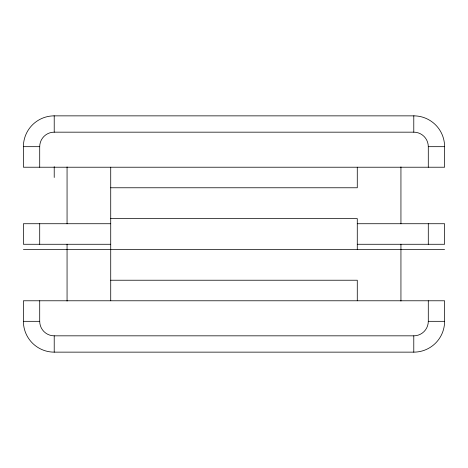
<?xml version="1.0" encoding="UTF-8"?>
<svg xmlns="http://www.w3.org/2000/svg" width="468" height="468" viewBox="0 0 468 468"><rect width="100%" height="100%" fill="white"/><g stroke="black" fill="none" stroke-linecap="round" stroke-linejoin="round"><path stroke-width="0.7" d="M39.71 300.778L39.71 321.323A14.502 14.502 0 0 0 54.218 335.831L413.782 335.831A14.502 14.502 0 0 0 428.29 321.323L428.29 300.778M444.6 321.323L444.6 300.778L23.4 300.778L23.4 321.323A30.818 30.818 0 0 0 54.218 352.141L413.782 352.141A30.818 30.818 0 0 0 444.6 321.323L428.29 321.323M54.013 115.859L413.987 115.859M39.71 167.222L39.71 146.677A14.502 14.502 0 0 1 54.218 132.169L413.782 132.169A14.502 14.502 0 0 1 428.29 146.677L428.29 167.222M413.782 132.169L413.782 115.859A30.818 30.818 0 0 1 444.6 146.677L444.6 167.222L23.4 167.222L23.4 146.677L39.71 146.677M428.29 146.677L444.6 146.677M110.723 187.773L357.277 187.773L357.277 167.222M110.723 218.591L357.277 218.591L357.277 249.409M110.723 223.727L23.4 223.727L23.4 244.273L110.723 244.273M357.277 223.727L444.6 223.727L444.6 244.273L357.277 244.273M23.4 249.409L444.6 249.409M110.723 280.227L357.277 280.227L357.277 300.778M23.4 321.323L39.71 321.323M428.29 223.727L428.29 244.273M413.782 335.831L413.782 352.141M400.941 166.906L400.941 223.792M400.941 244.208L400.941 301.094M110.723 167.222L110.723 300.778M67.059 166.906L67.059 223.792M67.059 244.208L67.059 301.094M54.218 132.169L54.218 115.859A30.818 30.818 0 0 0 23.4 146.677M54.218 166.62L54.218 177.495M54.218 335.831L54.218 352.141M39.71 223.727L39.71 244.273"/></g></svg>
